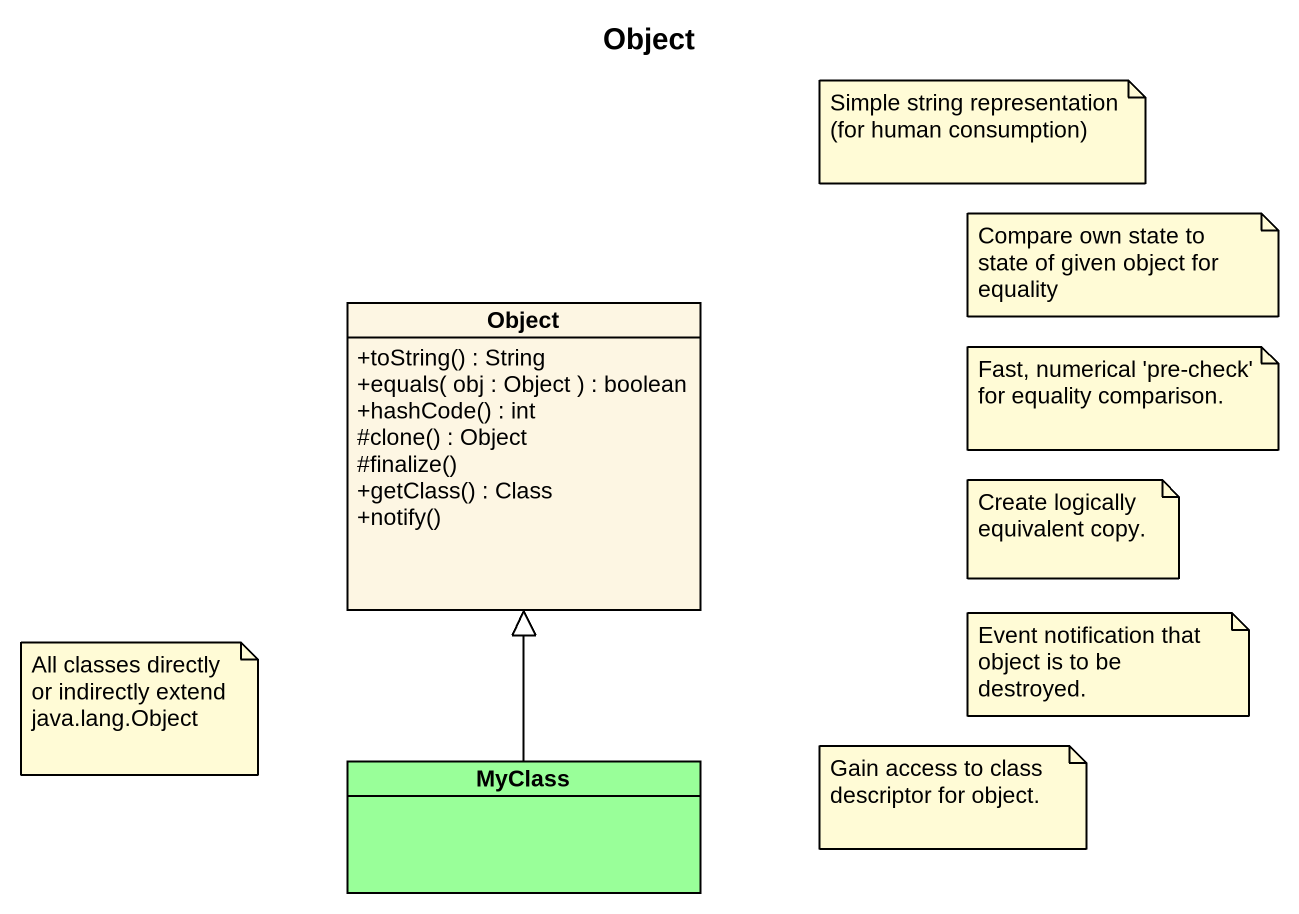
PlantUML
@startuml
title Object
hide circle
hide empty members
skinparam classAttributeIconSize 0
class "Object" as Object_ {
  +toString() : String
  +equals( obj : Object ) : boolean
  +hashCode() : int
  #clone() : Object
  #finalize()
  +getClass() : Class
  +notify()
}
class MyClass #99FF99
MyClass -up-|> Object_
note as N1
  Simple string representation (for human consumption)
end note
note as N2
  Compare own state to state of given object for equality
end note
note as N3
  Fast, numerical 'pre-check' for equality comparison.
end note
note as N4
  Create logically equivalent copy.
end note
note as N5
  All classes directly or indirectly extend java.lang.Object
end note
note as N6
  Event notification that object is to be destroyed.
end note
note as N7
  Gain access to class descriptor for object.
end note
@enduml
